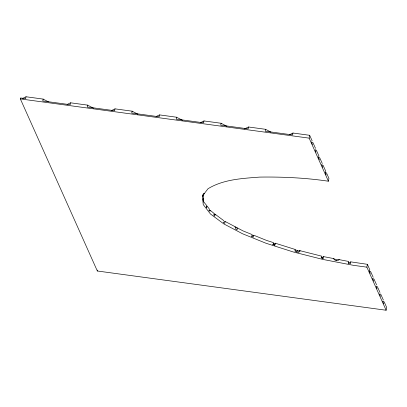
<?xml version="1.0" encoding="UTF-8"?>
<svg xmlns="http://www.w3.org/2000/svg" width="407" height="407" viewBox="0 0 407 407"><rect width="100%" height="100%" fill="white"/><g stroke="black" fill="none" stroke-linecap="round" stroke-linejoin="round"><path stroke-width="0.61" d="M208.786 210.246L210.551 210.587L209.732 211.335L209.157 208.771L207.041 206.003L206.69 207.901L206.227 207.295L206.578 205.403L203.561 201.699L203.444 198.392L203.093 200.29C202.767 198.901 204.446 195.523 202.34 195.162M202.828 195.075L202.818 196.143L203.129 195.431M382.605 301.083L384.203 301.923L386.65 307.397L386.121 310.241L97.334 271.001L20.35 98.906L20.528 97.955L25.672 98.672L26.028 96.759L43.132 99.084L48.408 101.862M43.132 99.084L42.781 100.982L70.167 104.701L70.518 102.803L87.622 105.128L93.422 108.186M87.622 105.128L87.271 107.026L114.657 110.745L115.008 108.852L132.112 111.172L137.912 114.23M97.334 271.001L97.507 270.055M132.112 111.172L131.761 113.07L159.142 116.789L159.493 114.896L176.602 117.221L182.402 120.274M176.602 117.221L176.251 119.114L203.632 122.838L203.983 120.94L221.093 123.265L226.892 126.318M386.121 310.241L366.855 267.16L353.505 265.344L322.741 259.401L293.147 251.933L266.02 243.259L242.547 233.766L223.748 223.865L210.455 213.99L203.235 204.573L202.416 196.021L202.625 194.887M221.093 123.265L220.742 125.158L248.122 128.882L248.474 126.984L265.578 129.309L270.853 132.087M213.924 214.062L215.13 214.224L214.779 216.122L213.884 215.461L214.235 213.563L210.551 210.587M235.684 227.701L237.408 227.935L237.057 229.833L235.673 229.105L236.024 227.208L225.122 221.464L224.771 223.362L223.479 222.583M265.578 129.309L265.227 131.207L292.613 134.926L292.964 133.028L309.666 135.297L312.113 140.771M272.665 244.811L273.204 244.551L273.555 242.653L266.549 240.415L253.739 235.236L253.388 237.133L251.816 236.492L252.167 234.6L243.071 230.922L237.408 227.935M273.011 244.917L273.183 243.966M274.486 245.329L274.837 243.437L275.295 243.213L295.37 249.516L295.019 251.414L298.886 252.386L299.237 250.493L321.688 256.161L321.337 258.053L322.914 258.455L323.265 258.521L323.616 256.624L333.45 258.526L336.289 259.722L339.26 259.651L348.713 261.472L348.361 263.37L350.422 263.767L350.773 261.874L367.379 264.316L369.78 269.683L369.429 271.581L370.284 273.484M275.295 243.213L274.944 245.106L273.204 244.551M202.416 196.021L208.028 188.716C223.535 179.339 242.073 178.449 259.671 177.096C282.646 176.77 305.672 177.823 328.413 181.222L309.142 138.141L309.666 135.297M296.866 252.203L297.217 250.305L294.724 249.969M328.413 181.222L328.937 178.378L326.536 173.011L325.473 172.446M322.451 258.486L322.715 257.061L323.616 256.624M366.855 267.16L367.379 264.316M339.26 259.651C337.551 261.309 334.437 260.678 333.45 258.526M22.624 98.418L26.028 96.759M67.109 104.462L70.518 102.803M111.599 110.506L115.008 108.852M156.09 116.555L159.493 114.896M200.58 122.599L203.983 120.94M244.5 128.917L248.474 126.984M289.56 134.686L292.964 133.028M223.56 222.222L225.122 221.464M251.465 236.345L253.739 235.236M348.199 263.126L350.773 261.874M311.706 142.694L312.49 144.505M20.35 98.906L309.142 138.141M234.87 227.05L236.024 227.208M336.106 260.551L336.36 260.587M311.37 141.834L312.968 142.674L315.506 148.357M315.293 149.7L316.361 150.259L318.9 155.937L318.549 157.835L319.398 159.737M318.686 157.28L319.749 157.845L322.293 163.522M321.545 164.586L323.143 165.425L325.681 171.103L325.33 173L326.185 174.903M369.571 271.031L370.635 271.591L373.173 277.269M372.43 278.332L374.028 279.171L376.567 284.849M321.154 257.122L322.837 258.007M376.353 286.197L377.416 286.757L379.96 292.435M299.237 250.493L300.295 251.048M297.217 250.305L299.46 251.49M379.746 293.778L380.81 294.337L383.348 300.015M273.275 243.493L274.959 244.378M215.13 214.224L223.83 220.691M315.155 150.249L316.01 152.157M321.942 165.415L322.792 167.323M372.822 279.166L373.677 281.069M376.216 286.747L377.065 288.655M379.609 294.332L380.459 296.235M382.997 301.913L383.852 303.82M209.33 210.531L209.178 210.139L209.361 210.653M203.561 201.699L203.876 202.025M203.948 193.381L203.821 194.195L203.948 193.381"/></g></svg>
